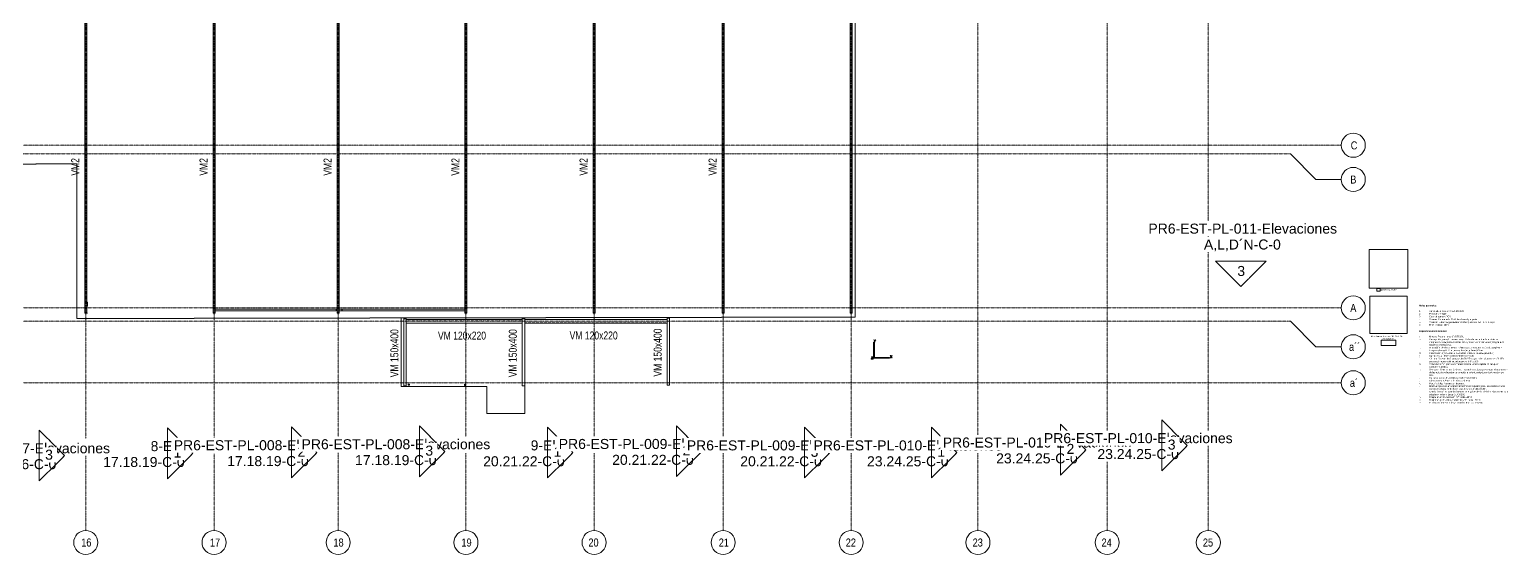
# Model space of a CAD drawing. Header units: centimetres. Extents: x -14291 to 3948, y -1225 to 8033.
# Drawn here: x -5275 to 3948, y -1225 to 2054 of the extents above; entities that cross this region are included whole.
import ezdxf

# ---------------------------------------------------------------- set-up
doc = ezdxf.new("R2010")
doc.units = ezdxf.units.CM
for name, pattern in [('_Overhead', [0.47625, 0.3175, -0.15875]), ('Dash', [0.635, 0.3175, -0.3175]), ('Grid Line', [2.2225, 1.27, -0.3175, 0.3175, -0.3175]), ('Hidden', [0.714375, 0.47625, -0.238125])]:
    doc.linetypes.add(name, pattern=pattern)
for name, color, linetype, lineweight in [('A-FLOR', 7, 'Continuous', 9), ('A-GENM', 7, 'Continuous', 9), ('G-ANNO-REFR', 7, 'Dash', 18), ('G-ANNO-SYMB', 7, 'Continuous', 9), ('G-ANNO-TEXT', 7, 'Continuous', 9), ('S-BEAM', 7, 'Continuous', 9), ('S-BEAM-IDEN', 7, 'Continuous', 18), ('S-COLS', 7, 'Continuous', 9), ('S-GRID', 7, 'Continuous', 9), ('S-GRID-IDEN', 7, 'Continuous', 9)]:
    doc.layers.add(name, color=color, linetype=linetype, lineweight=lineweight)
doc.styles.add('Arial', font='arial.ttf', dxfattribs={"height": 62.5})
doc.styles.add('Century Gothic_1', font='GOTHIC.TTF', dxfattribs={"width": 0.8, "height": 50})
doc.styles.add('Century Gothic_2', font='GOTHIC.TTF', dxfattribs={"height": 9})
doc.styles.add('Century Gothic_3', font='GOTHIC.TTF', dxfattribs={"height": 10})
doc.styles.add('Century Gothic_B', font='GOTHICB.TTF', dxfattribs={"height": 10})
doc.styles.add('Saira Condensed', font='SairaCondensed-Regular.ttf', dxfattribs={"height": 50})
picture_1 = doc.add_image_def('image1.jpg', size_in_pixel=(275, 100))
picture_2 = doc.add_image_def('image2.png', size_in_pixel=(160, 160))
picture_3 = doc.add_image_def('image3.jpeg', size_in_pixel=(2000, 2000))
picture_4 = doc.add_image_def('image4.jpg', size_in_pixel=(434, 317))

# ---------------------------------------------------------------- blocks, each defined once
blk = doc.blocks.new('ORIGEN - ORIGEN-1144872-N01 - Planta Envigados')
at = {"layer": 'A-GENM', "color": 8, "true_color": 0x808080}
for p, q in [((5, 100), (0, 100)), ((0, 5), (0, 100)), ((2.5, 116.3), (0.3, 116.3)), ((0.3, 116.3), (6.2, 107.6)), ((5.7, 111.6), (2.5, 116.3)), ((5, 5), (5, 100)), ((7.3, 109.2), (5.7, 111.6)), ((6.2, 107.6), (6.2, 101.2)), ((6.2, 101.2), (8.1, 101.2)), ((8.9, 111.8), (7.3, 109.2)), ((8.1, 107.6), (14, 116.3)), ((8.1, 101.2), (8.1, 107.6)), ((11.8, 116.3), (8.9, 111.8)), ((14, 116.3), (11.8, 116.3)), ((-7.2, 5.3), (-14.9, -4.1)), ((-3.3, 9), (-13.9, 9)), ((-13.9, 9), (-13.9, 7.1)), ((-13.9, 7.1), (-5.7, 7.1)), ((-11.8, -3.2), (-3.3, 7.1)), ((-5.7, 7.1), (-7.2, 5.3)), ((-3.3, 7.1), (-3.3, 9)), ((0, 5), (0, 0)), ((5, 5), (0, 5)), ((0, 0), (5, 0)), ((5, 0), (5, 5)), ((100, 5), (5, 5)), ((100, 0), (5, 0)), ((100, 0), (100, 5)), ((108.4, 10.4), (102.6, 2.1)), ((102.6, 2.1), (104.9, 2.1)), ((105.8, 17.2), (103.6, 17.2)), ((103.6, 17.2), (108.4, 10.4)), ((104.9, 2.1), (108.7, 7.5)), ((108.6, 13.4), (105.8, 17.2)), ((109.5, 11.8), (108.6, 13.4)), ((108.7, 7.5), (109.6, 8.7)), ((110.6, 13.4), (109.5, 11.8)), ((109.6, 8.7), (110.4, 7.6)), ((110.4, 7.6), (114.3, 2.1)), ((113.3, 17.2), (110.6, 13.4)), ((110.7, 10.3), (115.6, 17.2)), ((116.5, 2.1), (110.7, 10.3)), ((115.6, 17.2), (113.3, 17.2)), ((114.3, 2.1), (116.5, 2.1)), ((-14.9, -4.1), (-14.9, -6.1)), ((-14.9, -6.1), (-3.1, -6.1)), ((-12.6, -4.2), (-11.8, -3.2)), ((-3.1, -4.2), (-12.6, -4.2)), ((-3.1, -6.1), (-3.1, -4.2))]:
    blk.add_line(p, q, dxfattribs=at)
blk = doc.blocks.new('UC-Perfil universal-Pilar - 300 x 150-1495537-N01 - Planta Envigados')
at = {"layer": 'S-COLS'}
for p, q in [((-7.5, 13.5), (-7.5, 15)), ((-0.5, 15), (0.8, 15)), ((-7.5, -15), (-7.5, -13.5))]:
    blk.add_line(p, q, dxfattribs=at)
blk = doc.blocks.new('UC-Perfil universal-Pilar - 300 x 150-V5-N01 - Planta Envigados')
at = {"layer": 'S-COLS'}
blk.add_line((-0.6, 15), (0.6, 15), dxfattribs=at)
blk = doc.blocks.new('HSS Rectangular-Column - 75 x 75-1499029-N01 - Planta Envigados')
at = {"layer": 'S-COLS'}
for p, q in [((-3.75, -2.8), (-3.75, 2.8)), ((-3.35, 2.3975), (-3.35, -2.3975)), ((-2.8, 3.75), (2.8, 3.75)), ((2.3975, 3.35), (-2.3975, 3.35)), ((3.35, -2.3975), (3.35, 2.3975)), ((3.75, 2.8), (3.75, -2.8)), ((2.8, -3.75), (-2.8, -3.75)), ((-2.3975, -3.35), (2.3975, -3.35))]:
    blk.add_line(p, q, dxfattribs=at)
for centre, radius, start, end in [((-2.8, 2.8), 0.95, 90, 180), ((-2.8, 2.8), 0.95, 90, 180), ((-2.3975, 2.3975), 0.9525, 90, 180), ((-2.3975, 2.3975), 0.9525, 90, 180), ((2.3975, 2.3975), 0.9525, 360, 90), ((2.3975, 2.3975), 0.9525, 360, 90), ((2.8, 2.8), 0.95, 360, 90), ((2.8, 2.8), 0.95, 360, 90), ((-2.8, -2.8), 0.95, 180, 270), ((-2.8, -2.8), 0.95, 180, 270), ((-2.3975, -2.3975), 0.9525, 180, 270), ((-2.3975, -2.3975), 0.9525, 180, 270), ((2.3975, -2.3975), 0.9525, 270, 360), ((2.3975, -2.3975), 0.9525, 270, 360), ((2.8, -2.8), 0.95, 270, 360), ((2.8, -2.8), 0.95, 270, 360)]:
    blk.add_arc(centre, radius, start, end, dxfattribs=at)
blk = doc.blocks.new('M_S Shapes - 150 x 400-1495524-N01 - Planta Envigados')
at = {"layer": 'S-BEAM'}
for p, q in [((-2180.6, 249.9), (-2195.6, 249.9)), ((-2195.6, 249.9), (-2195.6, 249.8)), ((-2195.6, 249.8), (-2195.6, 245.8)), ((-2195.6, 245.8), (-2180.6, 245.8)), ((-2195.6, 245.8), (-2195.6, 245.8)), ((-2195.6, -171.3), (-2195.6, 245.8)), ((-2194.8, 249.7), (-2190.1, 249.7)), ((-2190.1, 246), (-2194.8, 245.9)), ((-2188.7, 249.5), (-2188.7, 246.2)), ((-2187.5, 246.2), (-2187.5, 249.5)), ((-2186, 249.7), (-2181.3, 249.7)), ((-2181.3, 245.9), (-2186, 246)), ((-2180.6, 249.8), (-2180.6, 249.9)), ((-2180.6, 245.8), (-2180.6, 249.8)), ((-2180.6, 245.8), (-2180.6, 245.8)), ((-2180.6, 245.8), (-2180.6, -171.3)), ((-2180.6, -171.3), (-2195.6, -171.3))]:
    blk.add_line(p, q, dxfattribs=at)
for centre, major_axis, start_param, end_param in [((-2194.7, 249.8), (0.88, 0), 3.141593, 4.54724), ((-2194.7, 245.8), (0.88, 0), 1.735945, 3.141593), ((-2190.4, 249.5), (1.76, 0), 0, 1.405647), ((-2190.4, 246.2), (1.76, 0), 4.877538, 6.283185), ((-2185.7, 249.5), (1.76, 0), 1.735945, 3.141593), ((-2185.7, 246.2), (1.76, 0), 3.141593, 4.54724), ((-2181.5, 249.8), (0.88, 0), 4.877538, 6.283185), ((-2181.5, 245.8), (0.88, 0), 0, 1.405647)]:
    blk.add_ellipse(centre, major_axis=major_axis, ratio=0.10227, start_param=start_param, end_param=end_param, dxfattribs=at)
blk = doc.blocks.new('HSS Rectangular - 120 x 220-1499642-N01 - Planta Envigados')
at = {"layer": 'S-BEAM'}
for p, q in [((-2195.6, 241.5), (-2920.4, 241.5)), ((-2920.4, 219.5), (-2195.6, 219.5))]:
    blk.add_line(p, q, dxfattribs=at)
at = {"layer": 'S-BEAM', "linetype": 'Hidden'}
for p, q in [((-2920.4, 241), (-2195.6, 241)), ((-2920.4, 220), (-2195.6, 220))]:
    blk.add_line(p, q, dxfattribs=at)
blk = doc.blocks.new('HSS Rectangular - 120 x 220-1499643-N01 - Planta Envigados')
at = {"layer": 'S-BEAM'}
for p, q in [((-1290.1, 242.5), (-2180.6, 242.5)), ((-2180.6, 220.5), (-1290.1, 220.5))]:
    blk.add_line(p, q, dxfattribs=at)
at = {"layer": 'S-BEAM', "linetype": 'Hidden'}
for p, q in [((-2180.6, 242), (-1290.1, 242)), ((-2180.6, 221), (-1290.1, 221))]:
    blk.add_line(p, q, dxfattribs=at)
blk = doc.blocks.new('RVR_Tensor angular doble L - d_25 mm-V51-N01 - Planta Envigados')
at = {"layer": 'S-BEAM'}
for p, q in [((374.8, 5), (738, 5)), ((374.8, 5), (745.7, 5)), ((374.8, 4.5), (738, 4.5)), ((745, 5), (738, 5)), ((738, 5), (738, 4.5)), ((738, 4.5), (744.6, 4.5)), ((744.6, 4.5), (744.6, -5)), ((745, -5), (745, 5)), ((745.7, 5), (745.7, -5)), ((751.1, 5), (745.7, 5)), ((746, -5), (746, 4.5)), ((746, 4.5), (751.1, 4.5)), ((374.8, -5), (744.6, -5)), ((744.6, -5), (745, -5)), ((745.7, -5), (745, -5)), ((745.7, -5), (746, -5))]:
    blk.add_line(p, q, dxfattribs=at)
blk = doc.blocks.new('RVR_Tensor angular doble L - d_25 mm-1744891-N01 - Planta Envigados')
at = {"layer": 'S-BEAM'}
for p, q in [((737.9, 5), (352, 5)), ((738.2, 5), (737.9, 5)), ((737.9, 5), (737.9, -4.5)), ((738.2, -5), (738.2, 5)), ((731.1, -4.5), (351.9, -4.5)), ((731.1, -5), (351.9, -5)), ((738.4, -5), (352, -5)), ((737.9, -4.5), (731.1, -4.5)), ((731.1, -4.5), (731.1, -5)), ((731.1, -5), (738.2, -5))]:
    blk.add_line(p, q, dxfattribs=at)
blk = doc.blocks.new('RVR_Tensor angular doble L - d_25 mm-V52-N01 - Planta Envigados')
at = {"layer": 'S-BEAM'}
for p, q in [((744.6, 5), (380.2, 5)), ((745, 5), (744.6, 5)), ((744.6, 5), (744.6, -4.5)), ((745, -5), (745, 5)), ((745, 5), (745.7, 5)), ((746, 5), (745.7, 5)), ((745.7, 5), (745.7, -5)), ((746, -4.5), (746, 5)), ((738, -4.5), (380.2, -4.5)), ((738, -5), (380.2, -5)), ((745.7, -5), (380.2, -5)), ((744.6, -4.5), (738, -4.5)), ((738, -4.5), (738, -5)), ((738, -5), (745, -5)), ((745.7, -5), (752.7, -5)), ((752.7, -4.5), (746, -4.5)), ((752.7, -5), (752.7, -4.5))]:
    blk.add_line(p, q, dxfattribs=at)
blk = doc.blocks.new('RVR_Tensor angular doble L - d_25 mm-1744892-N01 - Planta Envigados')
at = {"layer": 'S-BEAM'}
for p, q in [((-2.3, 5), (8.1, 5)), ((-2.3, 5), (8.1, 5)), ((-2.3, 4.5), (14.7, 4.5)), ((380.5, 5), (784.2, 5)), ((380.6, 5), (780.2, 5)), ((380.6, 4.5), (780.2, 4.5)), ((784.2, 5), (780.2, 5)), ((780.2, 5), (780.2, 4.5)), ((780.2, 4.5), (784.2, 4.5)), ((-2.3, -5), (15.8, -5)), ((380.5, -5), (784.2, -5))]:
    blk.add_line(p, q, dxfattribs=at)
blk = doc.blocks.new('Grid - 3mm-1819951-N01 - Planta Envigados')
at = {"layer": 'S-GRID-IDEN', "color": 253, "true_color": 0xaaaaaa}
blk.add_circle((0, 0), 0.3, dxfattribs=at)
blk = doc.blocks.new('Elevation - Detail Number-1115155-N01 - Planta Envigados')
at = {"layer": 'G-ANNO-SYMB'}
for p, q in [((0, 0.635), (-0.635, 0)), ((0.635, 0), (0, 0.635)), ((-0.635, 0), (0.635, 0))]:
    blk.add_line(p, q, dxfattribs=at)

msp = doc.modelspace()

# ---------------------------------------------------------------- linework, layer by layer
at = {"layer": 'A-FLOR', "color": 8, "linetype": '_Overhead', "true_color": 0x808080}
for p, q in [((-115.684, 2181.562), (-115.261, 257.578)), ((-115.261, 257.578), (-115.684, 2181.562)), ((-4979.705, 1214.357), (-8938.815, 1205.966)), ((-8938.815, 1205.966), (-4979.705, 1214.357)), ((-4979.705, 248.357), (-4979.705, 1214.357)), ((-4979.705, 1214.357), (-4979.705, 248.357)), ((-115.261, 257.578), (-4979.705, 248.357)), ((-4979.705, 248.357), (-115.261, 257.578)), ((-2952.279, 252.15), (-2178.895, 252.15)), ((-2952.279, -176.565), (-2952.279, 252.15)), ((-2178.895, 252.15), (-2952.279, 252.15)), ((-2952.279, 252.15), (-2952.279, -176.565)), ((-2178.895, 252.15), (-2178.895, 242.477)), ((-2178.895, 242.477), (-2178.895, 252.15)), ((-2178.895, 220.542), (-2178.895, -343.749)), ((-2178.895, -343.749), (-2178.895, 220.542)), ((-2417.398, -176.565), (-2952.279, -176.565)), ((-2952.279, -176.565), (-2417.398, -176.565)), ((-2417.398, -343.749), (-2417.398, -176.565)), ((-2417.398, -176.565), (-2417.398, -343.749)), ((-2178.895, -343.749), (-2417.398, -343.749)), ((-2417.398, -343.749), (-2178.895, -343.749))]:
    msp.add_line(p, q, dxfattribs=at)
at = {"layer": 'S-BEAM'}
for p, q in [((-4930.091, 1217.715), (-4930.091, 2171.935)), ((-4917.591, 2171.935), (-4917.591, 1217.715)), ((-4128.332, 2171.935), (-4128.332, 1217.715)), ((-4115.832, 2171.935), (-4115.832, 1217.715)), ((-3353.096, 1217.715), (-3353.096, 2171.935)), ((-3340.596, 2171.935), (-3340.596, 1217.715)), ((-2554.007, 1217.715), (-2554.007, 2201.853)), ((-2541.507, 2201.853), (-2541.507, 1217.715)), ((-1753.446, 1217.715), (-1753.446, 2201.853)), ((-1740.946, 2201.853), (-1740.946, 1217.715)), ((-947.177, 1217.715), (-947.177, 2201.853)), ((-934.677, 2201.853), (-934.677, 1217.715)), ((-146.78, 2201.853), (-146.78, 1217.715)), ((-134.28, 2198.935), (-134.28, 1217.715)), ((-4930.091, 1217.715), (-4917.591, 1217.715)), ((-4930.091, 1217.715), (-4930.091, 281.818)), ((-4917.591, 1217.715), (-4917.591, 281.818)), ((-4128.332, 1217.715), (-4115.832, 1217.715)), ((-4128.332, 1217.715), (-4128.332, 281.818)), ((-4115.832, 1217.715), (-4115.832, 281.818)), ((-3353.096, 1217.715), (-3340.596, 1217.715)), ((-3353.096, 1217.715), (-3353.096, 281.818)), ((-3340.596, 1217.715), (-3340.596, 281.818)), ((-2554.007, 1217.715), (-2541.507, 1217.715)), ((-2554.007, 1217.715), (-2554.007, 281.818)), ((-2541.507, 1217.715), (-2541.507, 281.818)), ((-1753.446, 281.818), (-1753.446, 1217.715)), ((-1740.946, 1217.715), (-1753.446, 1217.715)), ((-1740.946, 1217.715), (-1740.946, 281.818)), ((-947.177, 1217.715), (-934.677, 1217.715)), ((-947.177, 1217.715), (-947.177, 281.818)), ((-934.677, 1217.715), (-934.677, 281.818)), ((-146.78, 1217.715), (-134.28, 1217.715)), ((-146.78, 1217.715), (-146.78, 281.818)), ((-134.28, 1217.715), (-134.28, 281.818)), ((-4930.091, 281.818), (-4917.591, 281.818)), ((-4128.332, 281.818), (-4115.832, 281.818)), ((-3353.096, 281.818), (-3340.596, 281.818)), ((-2554.007, 281.818), (-2541.507, 281.818)), ((-1740.946, 281.818), (-1753.446, 281.818)), ((-947.177, 281.818), (-934.677, 281.818)), ((-146.78, 281.818), (-134.28, 281.818))]:
    msp.add_line(p, q, dxfattribs=at)
at = {"layer": 'S-COLS'}
for p, q in [((-4926.196, 281.235), (-4926.196, 281.818)), ((-4913.696, 281.235), (-4926.196, 281.235)), ((-4917.591, 351.197), (-4913.696, 351.197)), ((-4913.696, 350.612), (-4917.591, 350.612)), ((-4913.696, 324.913), (-4917.591, 324.913)), ((-4917.591, 281.818), (-4913.696, 281.818)), ((-4913.696, 351.197), (-4913.696, 350.612)), ((-4913.696, 350.612), (-4913.696, 324.913)), ((-4913.696, 281.818), (-4913.696, 281.235)), ((-4127.937, 281.235), (-4127.937, 281.818)), ((-4115.437, 281.235), (-4127.937, 281.235)), ((-4115.832, 351.197), (-4115.437, 351.197)), ((-4115.437, 350.612), (-4115.832, 350.612)), ((-4115.437, 324.913), (-4115.832, 324.913)), ((-4115.832, 281.818), (-4115.437, 281.818)), ((-4115.437, 351.197), (-4115.437, 350.612)), ((-4115.437, 350.612), (-4115.437, 324.913)), ((-4115.437, 281.818), (-4115.437, 281.235)), ((-3352.701, 281.235), (-3352.701, 281.818)), ((-3340.201, 281.235), (-3352.701, 281.235)), ((-3340.596, 351.235), (-3340.201, 351.235)), ((-3340.201, 350.653), (-3340.596, 350.653)), ((-3340.201, 324.913), (-3340.596, 324.913)), ((-3340.596, 281.818), (-3340.201, 281.818)), ((-3340.201, 351.235), (-3340.201, 350.653)), ((-3340.201, 324.913), (-3340.201, 350.653)), ((-3340.201, 281.818), (-3340.201, 281.235)), ((-2554.007, 281.235), (-2554.007, 281.818)), ((-2541.507, 281.235), (-2554.007, 281.235)), ((-2541.507, 281.818), (-2541.507, 281.235)), ((-1753.051, 281.235), (-1753.051, 281.818)), ((-1740.551, 281.235), (-1753.051, 281.235)), ((-1740.946, 351.197), (-1740.551, 351.197)), ((-1740.551, 350.612), (-1740.946, 350.612)), ((-1740.551, 324.913), (-1740.946, 324.913)), ((-1740.946, 281.818), (-1740.551, 281.818)), ((-1740.551, 351.197), (-1740.551, 350.612)), ((-1740.551, 350.612), (-1740.551, 324.913)), ((-1740.551, 281.818), (-1740.551, 281.235)), ((-946.782, 281.235), (-946.782, 281.818)), ((-934.282, 281.235), (-946.782, 281.235)), ((-934.677, 351.197), (-934.282, 351.197)), ((-934.282, 350.612), (-934.677, 350.612)), ((-934.282, 324.913), (-934.677, 324.913)), ((-934.677, 281.818), (-934.282, 281.818)), ((-934.282, 351.197), (-934.282, 350.612)), ((-934.282, 350.612), (-934.282, 324.913)), ((-934.282, 281.818), (-934.282, 281.235)), ((-146.385, 281.235), (-146.385, 281.818)), ((-133.885, 281.235), (-146.385, 281.235)), ((-134.28, 351.197), (-133.885, 351.197)), ((-133.885, 350.612), (-134.28, 350.612)), ((-133.885, 324.913), (-134.28, 324.913)), ((-134.28, 281.818), (-133.885, 281.818)), ((-133.885, 351.197), (-133.885, 350.612)), ((-133.885, 350.612), (-133.885, 324.913)), ((-133.885, 281.818), (-133.885, 281.235))]:
    msp.add_line(p, q, dxfattribs=at)
at = {"layer": 'S-GRID', "color": 253, "linetype": 'Grid Line', "true_color": 0xaaaaaa}
for p, q in [((-4923.899, 7882.574), (-4923.899, -1075.311)), ((-4121.957, 7882.574), (-4121.957, -1075.311)), ((-3346.721, 7882.574), (-3346.721, -1075.311)), ((-2547.757, 7882.574), (-2547.757, -1075.311)), ((-1747.071, 7882.574), (-1747.071, -1075.311)), ((-940.801, 7882.574), (-940.801, -1075.311)), ((-140.405, 7882.574), (-140.405, -1075.311)), ((651.821, 7882.574), (651.821, -1075.311)), ((1458.935, 7882.574), (1458.935, -1075.311)), ((2091.486, 7882.574), (2091.486, -1075.311)), ((-14005.363, 1330.773), (2922.583, 1330.773)), ((-13687.863, 1276.317), (2605.083, 1276.317)), ((-14005.363, 315.335), (2922.583, 315.335)), ((-14005.363, 231.108), (2605.083, 231.108)), ((-14005.363, -152.695), (2922.583, -152.695))]:
    msp.add_line(p, q, dxfattribs=at)
at = {"layer": 'S-GRID', "color": 253, "true_color": 0xaaaaaa}
for p, q in [((2605.083, 1276.317), (2763.833, 1117.567)), ((2763.833, 1117.567), (2922.583, 1117.567)), ((2605.083, 231.108), (2763.833, 72.358)), ((2763.833, 72.358), (2922.583, 72.358))]:
    msp.add_line(p, q, dxfattribs=at)

# ---------------------------------------------------------------- block references
at = {"layer": 'A-GENM', "color": 8, "true_color": 0x808080}
msp.add_blockref('ORIGEN - ORIGEN-1144872-N01 - Planta Envigados', (0, 0), dxfattribs=at)
at = {"layer": 'G-ANNO-SYMB', "extrusion": (0, 0, -1), "xscale": 249.9999999999999, "yscale": 249.9999999999999, "zscale": 249.9999999999999, "rotation": 180}
msp.add_blockref('Elevation - Detail Number-1115155-N01 - Planta Envigados', (-2294.092, 606.585), dxfattribs=at)
at = {"layer": 'S-BEAM', "rotation": 180}
for name, p in [('RVR_Tensor angular doble L - d_25 mm-1744891-N01 - Planta Envigados', (-3377.442, 302.089)), ('RVR_Tensor angular doble L - d_25 mm-V52-N01 - Planta Envigados', (-2577.506, 302.089))]:
    msp.add_blockref(name, p, dxfattribs=at)
at = {"layer": 'S-BEAM'}
for name, p in [('RVR_Tensor angular doble L - d_25 mm-V51-N01 - Planta Envigados', (-4104.187, 302.089)), ('RVR_Tensor angular doble L - d_25 mm-1744892-N01 - Planta Envigados', (-3338.25, 302.089)), ('M_S Shapes - 150 x 400-1495524-N01 - Planta Envigados', (-739.86, 0)), ('HSS Rectangular - 120 x 220-1499642-N01 - Planta Envigados', (0, 0)), ('M_S Shapes - 150 x 400-1495524-N01 - Planta Envigados', (0, 0)), ('HSS Rectangular - 120 x 220-1499643-N01 - Planta Envigados', (0, 0)), ('M_S Shapes - 150 x 400-1495524-N01 - Planta Envigados', (905.458, 4))]:
    msp.add_blockref(name, p, dxfattribs=at)
at = {"layer": 'S-COLS'}
for name, p in [('UC-Perfil universal-Pilar - 300 x 150-1495537-N01 - Planta Envigados', (-2928.08, 231.108)), ('UC-Perfil universal-Pilar - 300 x 150-V5-N01 - Planta Envigados', (-2188.08, 231.108)), ('UC-Perfil universal-Pilar - 300 x 150-V5-N01 - Planta Envigados', (-1282.622, 235.108)), ('HSS Rectangular-Column - 75 x 75-1499029-N01 - Planta Envigados', (-2904.326, -164.31)), ('HSS Rectangular-Column - 75 x 75-1499029-N01 - Planta Envigados', (-2553.94, -165.31))]:
    msp.add_blockref(name, p, dxfattribs=at)
at = {"layer": 'S-GRID-IDEN', "color": 253, "true_color": 0xaaaaaa, "xscale": 249.9999999999999, "yscale": 249.9999999999999, "zscale": 249.9999999999999}
for p, rotation in [((2997.583, 1330.773), 269.9999999999996), ((2997.583, 1117.567), 269.9999999999996), ((2997.583, 315.335), 269.9999999999996), ((2997.583, 72.358), 269.9999999999996), ((2997.583, -152.695), 269.9999999999996), ((-4923.899, -1150.311), 180), ((-4121.957, -1150.311), 180), ((-3346.721, -1150.311), 180), ((-2547.757, -1150.311), 180), ((-1747.071, -1150.311), 180), ((-940.801, -1150.311), 180), ((-140.405, -1150.311), 180), ((651.821, -1150.311), 180), ((1458.935, -1150.311), 180), ((2091.486, -1150.311), 180)]:
    msp.add_blockref('Grid - 3mm-1819951-N01 - Planta Envigados', p, dxfattribs=dict(at, rotation=rotation))

# ---------------------------------------------------------------- texts
at = {"layer": 'G-ANNO-TEXT', "attachment_point": 1}
for s, insert, char_height, width, style in [('@reverdigitaltwins', (3167.504, 433.164), 9, 128.67084, 'Century Gothic_2'), ('2.', (3408.566, 283.107), 10, 76.96958, 'Century Gothic_3'), ('Notas generales:', (3408.566, 334.701), 10, 141.49784, 'Century Gothic_B'), ('1.', (3408.566, 300.305), 10, 76.96958, 'Century Gothic_3'), ('Cantidad de puntos: 2.529.240.132', (3472.066, 300.305), 10, 287.40497, 'Century Gothic_3'), ('Precisión: +-3mm', (3472.066, 283.107), 10, 141.097, 'Century Gothic_3'), ('4.', (3408.566, 248.711), 10, 76.96958, 'Century Gothic_3'), ('3.', (3408.566, 265.909), 10, 76.96958, 'Century Gothic_3'), ('5.', (3408.566, 231.513), 10, 76.96958, 'Century Gothic_3'), ('6.', (3408.566, 214.315), 10, 76.96958, 'Century Gothic_3'), ('Alcance: Todas las geometrias visibles y acccesibles por el equipo.', (3472.066, 231.513), 10, 557.9745, 'Century Gothic_3'), ('Sistema Coordenado: Establecido en el proyecto.', (3472.066, 248.711), 10, 416.47666, 'Century Gothic_3'), ('Color de puntos: RGB', (3472.066, 265.909), 10, 178.37547, 'Century Gothic_3'), ('Error residual: 3mm', (3472.066, 214.315), 10, 156.72991, 'Century Gothic_3'), ('https://aec.cintoo.com/182D3B1D0B', (3107.499, 141.669), 9, 262.55266, 'Century Gothic_2'), ('2B05392B18', (3180.921, 127.117), 9, 84.17719, 'Century Gothic_2'), ('a.', (3408.566, 140.686), 10, 76.96958, 'Century Gothic_3'), ('b.', (3408.566, 123.488), 10, 76.96958, 'Century Gothic_3'), ('Especificaciones técnicas:', (3408.566, 175.082), 10, 222.86912, 'Century Gothic_B'), ('integrado de imagenes esféricas HDR y sistema inercial visual (VIS) para el ', (3472.066, 106.29), 10, 624.11372, 'Century Gothic_3'), ('Modelo: Escaner laser 3D RTC360.', (3472.066, 140.686), 10, 280.59062, 'Century Gothic_3'), ('Descripción general: Escaner láser 3D de alta veloocidad con sistema ', (3472.066, 123.488), 10, 590.84369, 'Century Gothic_3'), ('f.', (3408.566, 3.102), 10, 76.96958, 'Century Gothic_3'), ('d.', (3408.566, 37.498), 10, 76.96958, 'Century Gothic_3'), ('c.', (3408.566, 71.894), 10, 76.96958, 'Century Gothic_3'), ('e.', (3408.566, 20.3), 10, 76.96958, 'Century Gothic_3'), ('Adquisición de datos: menor a 2mm para un escaneo a cúpula completa e ', (3472.066, 71.894), 10, 640.14747, 'Century Gothic_3'), ('Clase laser: 1 (conforme a CEI 60825-1:2014). 1550nm (invisible)', (3472.066, 37.498), 10, 525.907, 'Century Gothic_3'), ('Campo visual: 360° (horizontal)/300°(vertical)', (3472.066, 20.3), 10, 376.79312, 'Century Gothic_3'), ('Cámara: Sistema de 3 camaras de 36 MP, captura datos brutos de 432 MPx ', (3472.066, 3.102), 10, 637.74241, 'Century Gothic_3'), ('registro en tiempo real.', (3472.066, 89.092), 10, 192.405, 'Century Gothic_3'), ('imagen esferica HDR a una resolución de 6mm @10m.', (3472.066, 54.696), 10, 454.15597, 'Century Gothic_3'), ('g.', (3408.566, -31.293), 10, 76.96958, 'Century Gothic_3'), ('h.', (3408.566, -65.689), 10, 76.96958, 'Century Gothic_3'), ('Velocidad: 1min. para una imagen esferica HDR completa en cualquier ', (3472.066, -31.293), 10, 606.47659, 'Century Gothic_3'), ('de la posición del escáner en relación al anterior estacionamiento en tiempo ', (3472.066, -82.887), 10, 652.17278, 'Century Gothic_3'), ('condición luminíca.', (3472.066, -48.491), 10, 164.74678, 'Century Gothic_3'), ('Sensores: Sistema inercia visual, mejorado con video para seguir el movimiento ', (3472.066, -65.689), 10, 667.40484, 'Century Gothic_3'), ('para una imagen esférica calibrada de 360° x 300°', (3472.066, -14.095), 10, 426.89859, 'Century Gothic_3'), ('j.', (3408.566, -134.481), 10, 76.96958, 'Century Gothic_3'), ('i.', (3408.566, -117.283), 10, 76.96958, 'Century Gothic_3'), ('k.', (3408.566, -151.679), 10, 76.96958, 'Century Gothic_3'), ('l.', (3408.566, -168.877), 10, 76.96958, 'Century Gothic_3'), ('Carcasa: Marco de aluminio y cubiertas laterales.', (3472.066, -117.283), 10, 416.47666, 'Century Gothic_3'), ('real. ', (3472.066, -100.085), 10, 40.88606, 'Century Gothic_3'), ('Dimensiones: 120mm x 240mm x 230mm ', (3472.066, -134.481), 10, 339.9155, 'Century Gothic_3'), ('Peso: 5.35Kg. Nominal sin baterias.', (3472.066, -151.679), 10, 284.59906, 'Century Gothic_3'), ('Montaje: ápido en un soporte de 5/8" sobre tripode ligero / adaptador de base ', (3472.066, -168.877), 10, 667.40484, 'Century Gothic_3'), ('o.', (3408.566, -254.866), 10, 76.96958, 'Century Gothic_3'), ('p.', (3408.566, -272.064), 10, 76.96958, 'Century Gothic_3'), ('m.', (3408.566, -203.273), 10, 76.96958, 'Century Gothic_3'), ('n.', (3408.566, -237.668), 10, 76.96958, 'Century Gothic_3'), ('Temperatura de operación -5° hasta +40° C', (3472.066, -237.668), 10, 365.16866, 'Century Gothic_3'), ('Temperatura de almacenamiento: -40° hasta +70° C', (3472.066, -254.866), 10, 438.12222, 'Century Gothic_3'), ('opcional / adaptador de base para prospección disponible.', (3472.066, -186.075), 10, 507.06734, 'Century Gothic_3'), ('adaptador externo Leica GEV282AC', (3472.066, -220.47), 10, 305.44294, 'Century Gothic_3'), ('Bateria interna: 2x baterias internas recargables de ion de litio Leica GB361. con ', (3472.066, -203.273), 10, 667.40484, 'Century Gothic_3'), ('Protección frente a polvo y humedad IP54 (CEI 60259)', (3472.066, -272.064), 10, 452.95344, 'Century Gothic_3')]:
    msp.add_mtext(s, dxfattribs=dict(at, insert=insert, char_height=char_height, width=width, style=style))
at = {"layer": 'S-BEAM-IDEN', "lineweight": 9, "char_height": 50, "attachment_point": 1, "rotation": 90, "style": 'Century Gothic_1'}
for s, insert, width in [('VM2', (-5014.658, 1140.858), 150.71725), ('VM2', (-4212.898, 1140.858), 150.71725), ('VM2', (-3437.663, 1140.858), 150.71725), ('VM2', (-2638.573, 1140.858), 150.71725), ('VM2', (-1838.012, 1140.858), 150.71725), ('VM2', (-1031.743, 1140.858), 150.71725), ('VM 150x400', (-3020.005, -118.297), 396.03362), ('VM 150x400', (-2280.146, -118.297), 396.03362), ('VM 150x400', (-1374.688, -114.297), 396.03362)]:
    msp.add_mtext(s, dxfattribs=dict(at, insert=insert, width=width))
at = {"layer": 'S-BEAM-IDEN', "lineweight": 9, "char_height": 50, "width": 396.03362, "attachment_point": 1, "style": 'Century Gothic_1'}
for insert in [(-2722.675, 166.762), (-1899.946, 167.762)]:
    msp.add_mtext('VM 120x220', dxfattribs=dict(at, insert=insert))
at = {"layer": 'S-GRID-IDEN', "color": 253, "true_color": 0xaaaaaa, "char_height": 50, "attachment_point": 1, "style": 'Saira Condensed'}
for s, insert, width in [('C', (2981.618, 1355.121), 36.07594), ('B', (2978.368, 1141.916), 44.09281), ('A', (2978.368, 339.684), 44.09281), ('a´´', (2970.868, 96.706), 62.13078), ('a´', (2975.868, -128.347), 50.10547), ('16', (-4952.09, -1125.681), 66.13922), ('17', (-4147.647, -1125.681), 60.12656), ('18', (-3375.787, -1125.681), 68.14344), ('19', (-2575.947, -1125.681), 66.13922), ('20', (-1782.636, -1125.681), 84.17719), ('21', (-968.117, -1125.681), 64.135), ('22', (-174.346, -1125.681), 80.16875), ('23', (618.63, -1125.681), 78.16453), ('24', (1424.12, -1125.681), 82.17297), ('25', (2057.545, -1125.681), 80.16875)]:
    msp.add_mtext(s, dxfattribs=dict(at, insert=insert, width=width))

# ---------------------------------------------------------------- pictures from other files: only their frames are drawn
at = {"layer": 'G-ANNO-REFR'}
image = msp.add_image(picture_3, insert=(3096.785, 438.707), size_in_units=(242.019, 242.019), dxfattribs=at)
image.dxf.flags = 7
image = msp.add_image(picture_2, insert=(3100.785, 154.584), size_in_units=(233.6, 233.6), dxfattribs=at)
image.dxf.flags = 7
image = msp.add_image(picture_4, insert=(3145.013, 420.448), size_in_units=(20.95, 15.302), dxfattribs=at)
image.dxf.flags = 7
image = msp.add_image(picture_1, insert=(3170.598, 81.017), size_in_units=(91.791, 33.379), dxfattribs=at)
image.dxf.flags = 7

# ---------------------------------------------------------------- next in the draw order: texts
at = {"layer": 'G-ANNO-SYMB', "char_height": 62.5, "attachment_point": 1, "style": 'Arial', "bg_fill": 3, "box_fill_scale": 1.25, "bg_fill_color": 256, "bg_fill_true_color": 13158600, "bg_fill_transparency": 0}
for s, insert, width in [('PR6-EST-PL-011-Elevaciones', (1716.784, 841.402), 1422.99531), ('3', (2272.643, 576.79), 58.12234), ('PR6-EST-PL-008-Elevaciones', (-5149.264, -517.276), 1422.99531), ('PR6-EST-PL-009-Elevaciones', (-2774.378, -512.734), 1422.99531)]:
    msp.add_mtext(s, dxfattribs=dict(at, insert=insert, width=width))

# ---------------------------------------------------------------- next in the draw order: texts
for s, insert, width in [('A,L,D´N-C-0', (2064.05, 742.183), 583.22766), ('17.18.19-C-0', (-4815.228, -616.495), 615.29516), ('20.21.22-C-0', (-2440.342, -611.953), 615.29516)]:
    msp.add_mtext(s, dxfattribs=dict(at, insert=insert, width=width))

# ---------------------------------------------------------------- next in the draw order: block references
at = {"layer": 'G-ANNO-SYMB', "extrusion": (0, 0, -1), "xscale": 249.9999999999999, "yscale": 249.9999999999999, "zscale": 249.9999999999999, "rotation": 90.00000000000038}
for p in [(4413.207, -593.343), (2038.321, -588.801)]:
    msp.add_blockref('Elevation - Detail Number-1115155-N01 - Planta Envigados', p, dxfattribs=at)

# ---------------------------------------------------------------- next in the draw order: texts
at = {"layer": 'G-ANNO-SYMB', "insert": (-5951.207, -530.821), "char_height": 62.5, "width": 1422.99531, "attachment_point": 1, "style": 'Arial', "bg_fill": 3, "box_fill_scale": 1.25, "bg_fill_color": 256, "bg_fill_true_color": 13158600, "bg_fill_transparency": 0}
msp.add_mtext('PR6-EST-PL-007-Elevaciones', dxfattribs=at)

# ---------------------------------------------------------------- next in the draw order: texts
at = {"layer": 'G-ANNO-SYMB', "char_height": 62.5, "attachment_point": 1, "style": 'Arial', "bg_fill": 3, "box_fill_scale": 1.25, "bg_fill_color": 256, "bg_fill_true_color": 13158600, "bg_fill_transparency": 0}
for s, insert, width in [('1', (-4375.536, -557.166), 58.12234), ('1', (-2000.65, -552.625), 58.12234), ('14.15.16-C-0', (-5617.17, -630.039), 615.29516)]:
    msp.add_mtext(s, dxfattribs=dict(at, insert=insert, width=width))

# ---------------------------------------------------------------- next in the draw order: block references
at = {"layer": 'G-ANNO-SYMB', "extrusion": (0, 0, -1), "xscale": 249.9999999999999, "yscale": 249.9999999999999, "zscale": 249.9999999999999, "rotation": 90.00000000000038}
msp.add_blockref('Elevation - Detail Number-1115155-N01 - Planta Envigados', (5215.149, -606.887), dxfattribs=at)

# ---------------------------------------------------------------- next in the draw order: texts
at = {"layer": 'G-ANNO-SYMB', "char_height": 62.5, "width": 1422.99531, "attachment_point": 1, "style": 'Arial', "bg_fill": 3, "box_fill_scale": 1.25, "bg_fill_color": 256, "bg_fill_true_color": 13158600, "bg_fill_transparency": 0}
for s, insert in [('PR6-EST-PL-008-Elevaciones', (-4374.029, -511.529)), ('PR6-EST-PL-009-Elevaciones', (-1968.109, -503.691))]:
    msp.add_mtext(s, dxfattribs=dict(at, insert=insert))

# ---------------------------------------------------------------- next in the draw order: texts
at = {"layer": 'G-ANNO-SYMB', "char_height": 62.5, "attachment_point": 1, "style": 'Arial', "bg_fill": 3, "box_fill_scale": 1.25, "bg_fill_color": 256, "bg_fill_true_color": 13158600, "bg_fill_transparency": 0}
for s, insert, width in [('3', (-5177.478, -570.711), 58.12234), ('17.18.19-C-0', (-4039.992, -610.748), 615.29516), ('20.21.22-C-0', (-1634.073, -602.91), 615.29516)]:
    msp.add_mtext(s, dxfattribs=dict(at, insert=insert, width=width))

# ---------------------------------------------------------------- next in the draw order: block references
at = {"layer": 'G-ANNO-SYMB', "extrusion": (0, 0, -1), "xscale": 249.9999999999999, "yscale": 249.9999999999999, "zscale": 249.9999999999999, "rotation": 90.00000000000038}
for p in [(3637.971, -587.595), (1232.051, -579.758)]:
    msp.add_blockref('Elevation - Detail Number-1115155-N01 - Planta Envigados', p, dxfattribs=at)

# ---------------------------------------------------------------- next in the draw order: texts
at = {"layer": 'G-ANNO-SYMB', "char_height": 62.5, "width": 58.12234, "attachment_point": 1, "style": 'Arial', "bg_fill": 3, "box_fill_scale": 1.25, "bg_fill_color": 256, "bg_fill_true_color": 13158600, "bg_fill_transparency": 0}
for insert in [(-3600.3, -551.419), (-1194.38, -543.581)]:
    msp.add_mtext('2', dxfattribs=dict(at, insert=insert))

# ---------------------------------------------------------------- next in the draw order: texts
at = {"layer": 'G-ANNO-SYMB', "char_height": 62.5, "width": 1422.99531, "attachment_point": 1, "style": 'Arial', "bg_fill": 3, "box_fill_scale": 1.25, "bg_fill_color": 256, "bg_fill_true_color": 13158600, "bg_fill_transparency": 0}
for s, insert in [('PR6-EST-PL-008-Elevaciones', (-3575.064, -505.468)), ('PR6-EST-PL-009-Elevaciones', (-1167.712, -512.734))]:
    msp.add_mtext(s, dxfattribs=dict(at, insert=insert))

# ---------------------------------------------------------------- next in the draw order: texts
at = {"layer": 'G-ANNO-SYMB', "char_height": 62.5, "width": 615.29516, "attachment_point": 1, "style": 'Arial', "bg_fill": 3, "box_fill_scale": 1.25, "bg_fill_color": 256, "bg_fill_true_color": 13158600, "bg_fill_transparency": 0}
for s, insert in [('17.18.19-C-0', (-3241.028, -604.686)), ('20.21.22-C-0', (-833.676, -611.953))]:
    msp.add_mtext(s, dxfattribs=dict(at, insert=insert))

# ---------------------------------------------------------------- next in the draw order: block references
at = {"layer": 'G-ANNO-SYMB', "extrusion": (0, 0, -1), "xscale": 249.9999999999999, "yscale": 249.9999999999999, "zscale": 249.9999999999999, "rotation": 90.00000000000038}
for p in [(2839.007, -581.534), (431.655, -588.801)]:
    msp.add_blockref('Elevation - Detail Number-1115155-N01 - Planta Envigados', p, dxfattribs=at)

# ---------------------------------------------------------------- next in the draw order: texts
at = {"layer": 'G-ANNO-SYMB', "char_height": 62.5, "width": 58.12234, "attachment_point": 1, "style": 'Arial', "bg_fill": 3, "box_fill_scale": 1.25, "bg_fill_color": 256, "bg_fill_true_color": 13158600, "bg_fill_transparency": 0}
for insert in [(-2801.336, -545.358), (-393.984, -552.625)]:
    msp.add_mtext('3', dxfattribs=dict(at, insert=insert))

# ---------------------------------------------------------------- next in the draw order: texts
at = {"layer": 'G-ANNO-SYMB', "insert": (-375.487, -512.734), "char_height": 62.5, "width": 1422.99531, "attachment_point": 1, "style": 'Arial', "bg_fill": 3, "box_fill_scale": 1.25, "bg_fill_color": 256, "bg_fill_true_color": 13158600, "bg_fill_transparency": 0}
msp.add_mtext('PR6-EST-PL-010-Elevaciones', dxfattribs=at)

# ---------------------------------------------------------------- next in the draw order: texts
at = {"layer": 'G-ANNO-SYMB', "insert": (-41.45, -611.953), "char_height": 62.5, "width": 615.29516, "attachment_point": 1, "style": 'Arial', "bg_fill": 3, "box_fill_scale": 1.25, "bg_fill_color": 256, "bg_fill_true_color": 13158600, "bg_fill_transparency": 0}
msp.add_mtext('23.24.25-C-0', dxfattribs=at)

# ---------------------------------------------------------------- next in the draw order: block references
at = {"layer": 'G-ANNO-SYMB', "extrusion": (0, 0, -1), "xscale": 249.9999999999999, "yscale": 249.9999999999999, "zscale": 249.9999999999999, "rotation": 90.00000000000038}
msp.add_blockref('Elevation - Detail Number-1115155-N01 - Planta Envigados', (-360.571, -588.801), dxfattribs=at)

# ---------------------------------------------------------------- next in the draw order: texts
at = {"layer": 'G-ANNO-SYMB', "insert": (398.242, -552.625), "char_height": 62.5, "width": 58.12234, "attachment_point": 1, "style": 'Arial', "bg_fill": 3, "box_fill_scale": 1.25, "bg_fill_color": 256, "bg_fill_true_color": 13158600, "bg_fill_transparency": 0}
msp.add_mtext('1', dxfattribs=at)

# ---------------------------------------------------------------- next in the draw order: texts
at = {"layer": 'G-ANNO-SYMB', "insert": (431.628, -494.648), "char_height": 62.5, "width": 1422.99531, "attachment_point": 1, "style": 'Arial', "bg_fill": 3, "box_fill_scale": 1.25, "bg_fill_color": 256, "bg_fill_true_color": 13158600, "bg_fill_transparency": 0}
msp.add_mtext('PR6-EST-PL-010-Elevaciones', dxfattribs=at)

# ---------------------------------------------------------------- next in the draw order: texts
at = {"layer": 'G-ANNO-SYMB', "insert": (765.664, -593.867), "char_height": 62.5, "width": 615.29516, "attachment_point": 1, "style": 'Arial', "bg_fill": 3, "box_fill_scale": 1.25, "bg_fill_color": 256, "bg_fill_true_color": 13158600, "bg_fill_transparency": 0}
msp.add_mtext('23.24.25-C-0', dxfattribs=at)

# ---------------------------------------------------------------- next in the draw order: block references
at = {"layer": 'G-ANNO-SYMB', "extrusion": (0, 0, -1), "xscale": 249.9999999999999, "yscale": 249.9999999999999, "zscale": 249.9999999999999, "rotation": 90.00000000000038}
msp.add_blockref('Elevation - Detail Number-1115155-N01 - Planta Envigados', (-1167.685, -570.715), dxfattribs=at)

# ---------------------------------------------------------------- next in the draw order: texts
at = {"layer": 'G-ANNO-SYMB', "insert": (1205.356, -534.538), "char_height": 62.5, "width": 58.12234, "attachment_point": 1, "style": 'Arial', "bg_fill": 3, "box_fill_scale": 1.25, "bg_fill_color": 256, "bg_fill_true_color": 13158600, "bg_fill_transparency": 0}
msp.add_mtext('2', dxfattribs=at)

# ---------------------------------------------------------------- next in the draw order: texts
at = {"layer": 'G-ANNO-SYMB', "insert": (1064.178, -467.519), "char_height": 62.5, "width": 1422.99531, "attachment_point": 1, "style": 'Arial', "bg_fill": 3, "box_fill_scale": 1.25, "bg_fill_color": 256, "bg_fill_true_color": 13158600, "bg_fill_transparency": 0}
msp.add_mtext('PR6-EST-PL-010-Elevaciones', dxfattribs=at)

# ---------------------------------------------------------------- next in the draw order: texts
at = {"layer": 'G-ANNO-SYMB', "insert": (1398.214, -566.738), "char_height": 62.5, "width": 615.29516, "attachment_point": 1, "style": 'Arial', "bg_fill": 3, "box_fill_scale": 1.25, "bg_fill_color": 256, "bg_fill_true_color": 13158600, "bg_fill_transparency": 0}
msp.add_mtext('23.24.25-C-0', dxfattribs=at)

# ---------------------------------------------------------------- next in the draw order: block references
at = {"layer": 'G-ANNO-SYMB', "extrusion": (0, 0, -1), "xscale": 249.9999999999999, "yscale": 249.9999999999999, "zscale": 249.9999999999999, "rotation": 90.00000000000038}
msp.add_blockref('Elevation - Detail Number-1115155-N01 - Planta Envigados', (-1800.236, -543.585), dxfattribs=at)

# ---------------------------------------------------------------- next in the draw order: texts
at = {"layer": 'G-ANNO-SYMB', "insert": (1837.907, -507.409), "char_height": 62.5, "width": 58.12234, "attachment_point": 1, "style": 'Arial', "bg_fill": 3, "box_fill_scale": 1.25, "bg_fill_color": 256, "bg_fill_true_color": 13158600, "bg_fill_transparency": 0}
msp.add_mtext('3', dxfattribs=at)

doc.saveas('drawing.dxf')
